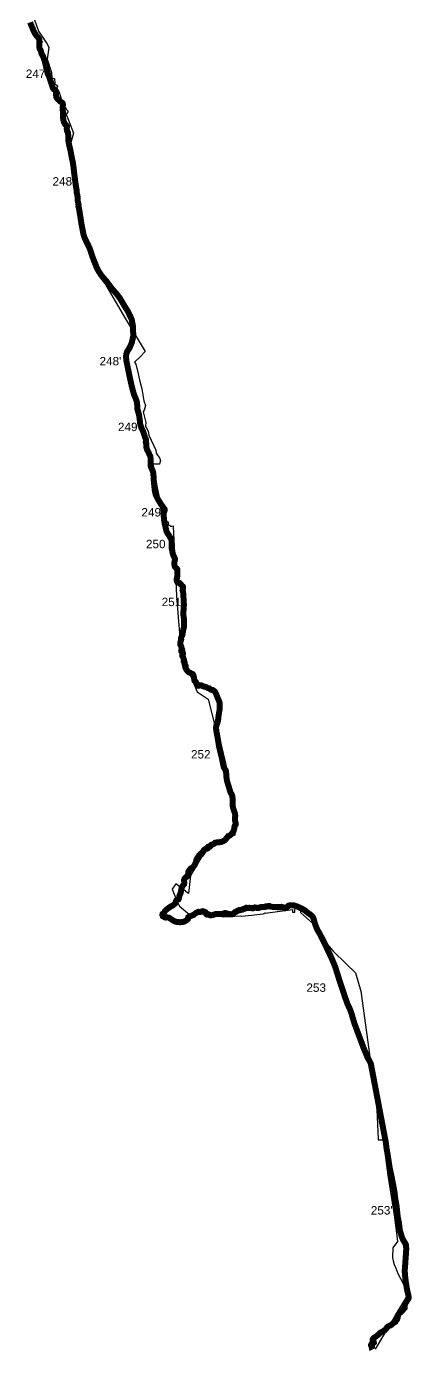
# Model space of a CAD drawing. Header units: metres. Extents: x 290946 to 378809, y 1824167 to 1998918.
# Drawn here: x 314477 to 317684, y 1889262 to 1900247 of the extents above; entities that cross this region are included whole.
import ezdxf

# ---------------------------------------------------------------- set-up
doc = ezdxf.new("R2010")
doc.units = ezdxf.units.M
for name, color, linetype in [('COASTLINE', 5, 'Continuous'), ('DISTRICT BOUNDRY', 86, 'Continuous'), ('NATURALLY PROTECTED', 3, 'Continuous')]:
    doc.layers.add(name, color=color, linetype=linetype)
doc.styles.get("Standard").update_dxf_attribs({"font": 'arial.ttf'})

msp = doc.modelspace()

# ---------------------------------------------------------------- linework, layer by layer
at = {"layer": 'COASTLINE', "const_width": 50, "flags": 128}
msp.add_lwpolyline([(314508.2772590154, 1900280.184980785), (314517.5602239342, 1900256.243056425), (314529.7922896267, 1900228.440856095), (314533.5289343492, 1900217.650563426), (314548.559294519, 1900187.938758494), (314560.0708412723, 1900171.594185774), (314569.1527311401, 1900160.803893105), (314578.6535273687, 1900148.545463567), (314582.390172095, 1900143.196517344), (314585.2219790825, 1900134.418496191), (314586.3278918722, 1900123.730870436), (314585.2219790825, 1900110.712705733), (314584.5014601433, 1900094.224399333), (314585.0041477763, 1900083.639440491), (314586.4284293958, 1900065.231262799), (314588.3386423932, 1900058.876180818), (314593.0806623818, 1900053.024166716), (314597.8226823704, 1900043.845744598), (314600.0512642012, 1900033.804920403), (314603.3857588181, 1900019.688219718), (314608.630466436, 1900010.099129944), (314614.4783992143, 1900001.228708568), (314620.041475662, 1899988.148943716), (314629.843884469, 1899956.065533069), (314639.5289994971, 1899917.473040072), (314647.8065891535, 1899882.966690253), (314653.4702031323, 1899856.365692818), (314661.3121301764, 1899841.078589312), (314672.4717955896, 1899811.325717614), (314685.2903301799, 1899772.076156366), (314698.0312956846, 1899733.064106867), (314705.5821542227, 1899723.57630616), (314720.0595580013, 1899710.352807627), (314722.5394836449, 1899704.161992709), (314723.7794464686, 1899680.189268275), (314725.8404657589, 1899662.838559796), (314727.7841912629, 1899655.56974228), (314733.3975364798, 1899647.520656218), (314754.4266357133, 1899625.85793735), (314763.8101381594, 1899618.722586821), (314769.0045770155, 1899615.560445869), (314772.674196721, 1899613.312040449), (314778.287541938, 1899608.527762254), (314780.5328800203, 1899603.630550453), (314781.2366427043, 1899593.743726629), (314780.5161237688, 1899584.719304881), (314779.9128986122, 1899558.210707669), (314780.6166612924, 1899544.853742148), (314781.8231116095, 1899511.579395299), (314782.8117306167, 1899484.013328872), (314784.6046498352, 1899468.028090351), (314789.1791072757, 1899451.960718299), (314798.4788284534, 1899433.696274285), (314809.4206625567, 1899422.936781693), (314814.6318576643, 1899415.431830273), (314814.3134888308, 1899406.623009046), (314814.3134888308, 1899406.623009046), (314813.6599949123, 1899396.51031801), (314813.8108012014, 1899388.512565405), (314814.966982753, 1899379.549743806), (314817.8993272678, 1899372.250126216), (314823.6132100084, 1899361.162099497), (314825.406129227, 1899344.365792354), (314825.5736917676, 1899318.586130233), (314826.2271856898, 1899301.461288966), (314829.1595302047, 1899281.030573066), (314832.4102435531, 1899262.60186199), (314843.6704464899, 1899216.494150882), (314851.4956172788, 1899175.263118192), (314858.2651440473, 1899140.510367778), (314863.9957830393, 1899116.178309146), (314868.9556343341, 1899081.723292784), (314874.9376171426, 1899026.529559779), (314878.5234555797, 1898999.45629454), (314880.6850123936, 1898982.002919148), (314883.9188282144, 1898955.891645502), (314887.0356328012, 1898936.562542982), (314888.9793583052, 1898919.591702086), (314891.3419901737, 1898906.347670171), (314892.7288157281, 1898898.573644032), (314894.5256785014, 1898890.516432022), (314895.346734968, 1898878.709736903), (314895.5478100189, 1898865.979039558), (314897.3909979993, 1898858.176354089), (314900.2730737524, 1898848.381930487), (314902.417874311, 1898835.137898573), (314903.9594497131, 1898822.509868142), (314903.7583746621, 1898804.296757586), (314904.6799686523, 1898794.440733836), (314906.9420629898, 1898786.432714538), (314908.0647320346, 1898782.387638123), (314909.706844964, 1898770.272942263), (314911.248420366, 1898763.39425902), (314911.3489578897, 1898759.492916287), (314910.9468077877, 1898753.127567615), (314910.6284389542, 1898747.070219684), (314911.5500329444, 1898742.22434134), (314914.733721272, 1898735.037657355), (314917.6493095355, 1898719.052418835), (314921.5870293127, 1898692.287154337), (314925.8598741749, 1898666.928426561), (314930.9537755036, 1898632.935411313), (314934.022044479, 1898612.460002125), (314935.544989203, 1898600.667200222), (314946.2187232347, 1898548.40974096), (314953.1502464424, 1898514.473745311), (314959.6907517509, 1898493.185207882), (314970.0293606938, 1898469.643684487), (314993.0356979453, 1898423.607840219), (315006.3401639172, 1898393.485367631), (315013.7296720938, 1898370.79597962), (315021.3034990699, 1898347.808857561), (315037.7246283525, 1898301.773013293), (315055.4862579824, 1898257.544106712), (315070.2820305945, 1898223.68455845), (315098.2314628818, 1898179.127117745), (315120.433499922, 1898151.940918899), (315144.9143875585, 1898124.518586152), (315191.647580997, 1898062.18950262), (315225.7130461307, 1898024.356744786), (315255.153785062, 1897985.250917218), (315293.9110014187, 1897920.375694216), (315321.2404522979, 1897876.660122206), (315353.6638045022, 1897809.669960776), (315365.0077887112, 1897748.778214042), (315366.7336829127, 1897669.560423146), (315354.6859360197, 1897614.459090366), (315338.817763132, 1897578.412736836), (315331.7968925507, 1897564.542436746), (315317.0849012145, 1897543.48545267), (315312.9796188929, 1897533.49596193), (315308.7905552992, 1897519.635928531), (315307.3327611694, 1897507.901100253), (315307.6511300029, 1897484.698377674), (315309.9467368507, 1897464.144461476), (315321.7934086928, 1897405.20338611), (315337.6280690701, 1897327.576932383), (315352.9432855667, 1897258.810633338), (315365.8288451777, 1897208.277978235), (315376.2847479032, 1897175.291098745), (315387.0255069555, 1897150.88717327), (315395.6214654454, 1897126.914448834), (315398.5705662155, 1897110.02574147), (315400.1791666345, 1897089.102224383), (315400.1791666345, 1897066.299902768), (315404.2006676839, 1897051.813601193), (315414.7235954301, 1897015.284713167), (315422.4482286916, 1896960.789115179), (315424.5930292541, 1896935.461187479), (315430.1728619569, 1896917.864078407), (315447.3815351957, 1896880.339321315), (315455.6423686006, 1896857.187932193), (315460.8703199634, 1896841.664694785), (315465.2772148633, 1896825.57678935), (315470.0024785967, 1896815.782365748), (315472.1975479172, 1896810.043285252), (315473.0353606389, 1896801.604064915), (315471.8624228322, 1896794.34551409), (315470.8402913147, 1896789.109501473), (315472.0634978832, 1896783.134287074), (315473.5380482682, 1896780.742147976), (315475.2639424698, 1896776.625204723), (315475.6660925717, 1896771.758792996), (315475.5320425378, 1896764.315441725), (315475.2639424698, 1896753.032347868), (315476.4536365279, 1896742.786189846), (315478.1125057125, 1896736.872575595), (315482.1004942515, 1896724.562812598), (315484.8150074602, 1896718.505464669), (315487.8143769921, 1896714.059987289), (315500.2475177356, 1896687.530856692), (315510.0499265426, 1896666.864006891), (315511.1725955838, 1896635.530064718), (315511.8428457574, 1896588.026083577), (315515.2611216502, 1896578.478060569), (315530.6266069086, 1896543.273575736), (315534.5475704306, 1896524.177529718), (315536.6588584827, 1896477.433283742), (315540.0771343717, 1896441.058396087), (315541.8030285732, 1896425.453025148), (315543.4283852474, 1896408.574584476), (315544.8191543603, 1896393.985615987), (315546.8634173916, 1896380.792917528), (315553.5826753945, 1896350.30084405), (315573.2545180255, 1896310.579014997), (315597.366768063, 1896271.627187799), (315610.7717715622, 1896253.906878432), (315617.5915670888, 1896242.603251192), (315621.1606492707, 1896237.952439985), (315627.1091195726, 1896230.714422544), (315628.7344762468, 1896226.176544941), (315628.1982761071, 1896218.825593894), (315624.7297314526, 1896210.39664025), (315620.4066178249, 1896201.536485565), (315618.9990924568, 1896195.479137634), (315618.446136062, 1896192.46073036), (315618.312086028, 1896189.021388741), (315618.8985549295, 1896184.021510025), (315619.9039301918, 1896175.376955861), (315621.1774055259, 1896163.980928398), (315622.367099584, 1896152.081833058), (315624.2773125814, 1896135.644860116), (315627.9134197803, 1896111.980136422), (315638.8384976321, 1896066.190692748), (315643.0945862429, 1896045.99611075), (315652.1597198555, 1896028.368201605), (315663.6377540985, 1896012.20842933), (315673.4569191606, 1895994.642120333), (315679.5729520069, 1895985.422631449), (315683.3933780016, 1895976.901277582), (315686.5603100778, 1895965.772184097), (315687.3310977788, 1895953.770421841), (315686.6608476051, 1895932.559437395), (315686.2084287339, 1895912.991123573), (315687.414879051, 1895900.763494107), (315690.0288547323, 1895886.349059372), (315695.3908561291, 1895860.538597175), (315699.864776046, 1895846.894164295), (315709.2482784958, 1895829.492122361), (315713.0854607457, 1895818.845563372), (315713.0854607457, 1895808.014203939), (315709.2482784958, 1895786.187218008), (315708.7288346076, 1895777.984131572), (315710.1196037204, 1895759.822354474), (315715.1799925425, 1895747.358591107), (315721.2960253888, 1895741.773510981), (315727.7639395752, 1895737.050832934), (315733.1762097375, 1895728.8477465), (315734.7512976461, 1895718.889055834), (315734.399416306, 1895702.308349212), (315734.3826600508, 1895680.604563578), (315731.0649216854, 1895659.301178909), (315727.7471833201, 1895648.469819474), (315727.6466457927, 1895641.94020374), (315728.5179710211, 1895634.49685247), (315730.8303341241, 1895628.039103574), (315735.10317899, 1895621.571087989), (315740.0295177744, 1895618.72721447), (315746.4974319608, 1895616.868943324), (315752.5296835349, 1895614.538404375), (315757.4560223193, 1895610.370127664), (315765.0130930403, 1895602.054107624), (315771.581544754, 1895593.922888031), (315778.0494589405, 1895588.337807904), (315781.2331472681, 1895583.296862425), (315781.8866411903, 1895574.980842385), (315779.5910343425, 1895566.213087923), (315777.3959650183, 1895560.925741849), (315776.9603024059, 1895556.654798222), (315778.2672902466, 1895551.398252222), (315780.7974846558, 1895545.484637971), (315782.221766279, 1895535.84421474), (315783.193629031, 1895519.263508118), (315784.5006168717, 1895500.762930204), (315785.2986725363, 1895489.466351504), (315786.8297362299, 1895461.420968733), (315788.7567054824, 1895434.265569962), (315786.6454174304, 1895412.530984252), (315785.2378920623, 1895402.192426007), (315785.2378920623, 1895387.079856255), (315784.3665668377, 1895365.355537239), (315784.4838606165, 1895353.066307624), (315784.6849356712, 1895345.766690034), (315785.2378920623, 1895340.592277565), (315785.6402815852, 1895335.139218685), (315788.9954678825, 1895317.32410315), (315789.2054570664, 1895289.448704767), (315788.3805824268, 1895250.829908628), (315787.3120739278, 1895239.657496669), (315783.9418055345, 1895230.785523024), (315782.2978570617, 1895223.228157156), (315779.8205416249, 1895207.522731236), (315778.376443156, 1895196.364021759), (315775.0681448439, 1895183.311957245), (315770.7043658208, 1895172.518778472), (315767.3340974275, 1895163.975080882), (315764.1274117685, 1895155.267495857), (315764.1274117685, 1895150.174455738), (315765.6901489547, 1895145.081415619), (315764.8675946376, 1895141.138093473), (315761.9033826773, 1895131.070292852), (315759.4368798877, 1895121.870043151), (315758.4507428363, 1895112.422709335), (315759.2732971531, 1895102.483212027), (315763.7979259772, 1895092.405888895), (315767.4141485528, 1895085.012911647), (315768.2889101256, 1895079.881781482), (315768.7320917181, 1895075.245821917), (315768.6323178517, 1895071.677887199), (315768.491938342, 1895069.471170446), (315768.6323178517, 1895068.261811481), (315769.5604468411, 1895066.850976218), (315772.2230168799, 1895065.137425326), (315773.4539479524, 1895063.544659975), (315773.6558160076, 1895062.274657647), (315773.1708686104, 1895061.293838958), (315771.8390035105, 1895059.822360333), (315768.2483044823, 1895056.415807126), (315765.8456105606, 1895051.818438792), (315765.9999120051, 1895048.05454081), (315767.4965200007, 1895046.19865343), (315773.2230758662, 1895043.827046872), (315776.4726874909, 1895041.71304931), (315777.814994042, 1895040.166392962), (315778.6920759372, 1895037.743164368), (315777.9692954865, 1895034.083011643), (315778.485567237, 1895029.494163451), (315780.6515882664, 1895026.400850756), (315780.9613513166, 1895023.823257237), (315780.243211511, 1895021.10733671), (315778.7466035154, 1895018.735730152), (315776.1675650856, 1895017.601548909), (315774.2579396895, 1895015.848905601), (315773.9493368004, 1895012.807214941), (315774.2579396895, 1895009.816645134), (315778.1282375759, 1895006.671710402), (315780.0877499051, 1895000.69107197), (315782.2038840013, 1894996.411955995), (315784.4789601871, 1894990.040894591), (315786.2331239774, 1894984.781962298), (315788.3492580735, 1894978.131239765), (315788.9676240128, 1894973.336404613), (315788.7611153125, 1894968.387204536), (315787.5765906898, 1894964.907979531), (315787.524383434, 1894962.278763977), (315788.7622754739, 1894959.54630435), (315791.548982765, 1894957.329062716), (315792.3738574045, 1894956.349747582), (315793.1998922051, 1894955.215566339), (315795.4181204903, 1894952.019009571), (315796.0376465907, 1894948.874074839), (315795.4714879072, 1894943.841176898), (315795.2649792069, 1894939.459318036), (315795.1106777624, 1894936.468748228), (315795.4714879072, 1894933.839532674), (315798.0505263369, 1894931.003828974), (315800.8882807225, 1894928.426235456), (315802.2294271124, 1894926.415481967), (315803.5195264078, 1894924.868825619), (315803.8292894582, 1894922.651583985), (315803.6749880136, 1894919.455027217), (315801.8709372901, 1894916.896478722), (315800.9938553951, 1894914.318384019), (315800.7873466948, 1894911.225071323), (315802.3361619461, 1894908.544233732), (315804.5543902311, 1894904.78033575), (315805.5857735709, 1894902.151120196), (315806.4628554659, 1894899.521904642), (315808.8875924511, 1894894.984678486), (315811.9318555369, 1894891.68537883), (315816.3346674311, 1894884.25581509), (315820.4602007898, 1894879.143729948), (315826.2354834272, 1894874.938789327), (315831.5165373778, 1894871.393407925), (315837.1270771196, 1894869.908898495), (315840.75722163, 1894866.858186509), (315846.5325042677, 1894863.807474523), (315852.7208043055, 1894862.076382162), (315859.5692360871, 1894858.942974681), (315864.8491298765, 1894854.490448759), (315867.6543997474, 1894847.317491646), (315870.3192901087, 1894839.513041663), (315872.0514108354, 1894827.475083523), (315873.7023202758, 1894816.674049514), (315874.4448234673, 1894808.098777281), (315876.0122012984, 1894802.492022724), (315879.9729917615, 1894798.616861712), (315882.6958901844, 1894796.390598751), (315886.3608395319, 1894793.781931774), (315889.6614982511, 1894788.340067022), (315893.1268998659, 1894781.991558935), (315897.5819190158, 1894772.097168261), (315900.1400745431, 1894766.985083119), (315905.7506142849, 1894760.883659147), (315909.133644452, 1894760.141905617), (315916.6404388369, 1894761.899949723), (315921.6738272621, 1894763.027727798), (315927.0372526605, 1894764.017066628), (315935.0412050343, 1894763.027727798), (315942.8639769265, 1894758.501674867), (315951.1415665829, 1894754.846732726), (315963.0385071867, 1894752.054192663), (315975.7397479982, 1894747.629248667), (315986.5810445779, 1894741.920968245), (315990.1836392665, 1894740.309097694), (315994.2721653329, 1894739.857363272), (315996.8861410142, 1894739.713629593), (315999.6676792399, 1894738.799894057), (316002.8346113162, 1894736.736289085), (316006.9566498929, 1894731.602943381), (316010.4084382923, 1894728.933603616), (316016.4239336112, 1894727.280666298), (316025.9079735847, 1894725.309461548), (316028.5722180278, 1894724.395726013), (316034.6212258571, 1894721.325985282), (316040.9550900095, 1894717.29117556), (316046.451141444, 1894712.065429635), (316049.9867111155, 1894705.700080962), (316055.4660062948, 1894694.940588367), (316061.0290827462, 1894681.809490058), (316064.6987024517, 1894671.840532701), (316071.3006666721, 1894655.105825708), (316080.1982377441, 1894635.075510773), (316085.2586265625, 1894620.81507641), (316087.3196458527, 1894605.435572681), (316085.8283392125, 1894563.362671296), (316076.9977931613, 1894510.786944601), (316072.8589983293, 1894473.785788772), (316065.7375902244, 1894446.969190817), (316059.3534573065, 1894432.523956008), (316056.8567754076, 1894418.807656287), (316056.8567754076, 1894400.204411458), (316059.8561449395, 1894376.498620999), (316067.3629468949, 1894336.889725552), (316074.2497674422, 1894296.89069583), (316080.5501190842, 1894257.579534433), (316085.0743077667, 1894240.208292573), (316089.9671340407, 1894216.502502115), (316096.3680232101, 1894189.552437171), (316104.2602190198, 1894160.71330101), (316108.2314513074, 1894140.169651504), (316115.7550095179, 1894101.187024231), (316121.5861860373, 1894080.807641789), (316127.802756411, 1894069.894148824), (316133.8350079851, 1894059.914924775), (316138.3424404086, 1894050.510635448), (316139.850503304, 1894040.305544189), (316140.7888535456, 1894022.800835341), (316143.6039042817, 1893989.639422096), (316147.1729864636, 1893970.225108645), (316150.557749846, 1893956.857876434), (316158.6510207066, 1893931.037147545), (316164.2978784302, 1893912.598169779), (316169.1907047042, 1893896.376797355), (316171.0674051949, 1893890.17003), (316173.5138183319, 1893879.62155698), (316179.546069906, 1893867.578727958), (316184.8242900306, 1893858.923907102), (316190.6051977882, 1893845.094673778), (316193.3197109969, 1893826.727562852), (316193.3197109969, 1893794.808419266), (316194.8277738923, 1893759.285667), (316199.0503499926, 1893740.230687748), (316209.0035650888, 1893709.820747801), (316214.1142226727, 1893695.365246299), (316215.6222855644, 1893679.410807853), (316214.1309789242, 1893654.596214722), (316213.5277537675, 1893642.553385702), (316215.9406543979, 1893631.116291476), (316218.6384113514, 1893620.880400143), (316220.1464742431, 1893607.626101536), (316217.7335736164, 1893603.108757316), (316213.2261411892, 1893597.390210203), (316209.6067902455, 1893588.663522507), (316209.0035650888, 1893579.62883407), (316205.6858267234, 1893562.770926778), (316200.2735565612, 1893547.411956434), (316193.2191734732, 1893537.833133352), (316186.2150591434, 1893528.007909675), (316177.3510005818, 1893519.6431), (316163.5438469806, 1893510.256800234), (316160.3098898874, 1893509.989866256), (316156.4391951272, 1893509.024797264), (316153.5906318845, 1893505.421188581), (316141.2652603657, 1893489.739446216), (316132.4956442052, 1893478.137611092), (316120.1289100395, 1893468.912540802), (316108.9699673214, 1893463.997874535), (316094.5289826253, 1893459.835179062), (316077.856209387, 1893458.049248423), (316065.3581935437, 1893456.867580031), (316053.0887710547, 1893455.772833075), (316049.187148815, 1893454.694283347), (316047.0280887531, 1893452.537183891), (316043.1264665131, 1893448.472073833), (316036.7339780975, 1893444.821944805), (316031.2545365753, 1893441.420403446), (316023.2018574299, 1893439.014716321), (316014.7350007225, 1893436.359940341), (316010.3217473772, 1893431.171675106), (316008.4121219811, 1893425.613034292), (316006.0047874145, 1893422.792867322), (315996.9566899277, 1893423.124651671), (315991.2278137395, 1893421.548425419), (315987.4097231088, 1893417.234226507), (315985.9154354357, 1893412.422852256), (315985.168291599, 1893408.772222043), (315984.1717130965, 1893406.366534917), (315981.5984754729, 1893404.707111985), (315977.1979839012, 1893404.126739966), (315973.1304586045, 1893403.130885733), (315968.7299670327, 1893402.882298063), (315964.7459733451, 1893400.144325404), (315960.5113848301, 1893397.157765074), (315956.5273911424, 1893394.835274628), (315951.7788511996, 1893388.331399247), (315947.7936973508, 1893380.533464667), (315945.1369281182, 1893374.892128357), (315941.0694028213, 1893369.831665251), (315933.2742794703, 1893366.739354925), (315924.7807390547, 1893360.161805376), (315913.9529542303, 1893347.855212174), (315904.1855567765, 1893333.002600097), (315894.4181593225, 1893314.966963243), (315886.3503980808, 1893289.71727212), (315880.8048273683, 1893274.699770238), (315871.8866679398, 1893259.635156984), (315860.2084849288, 1893248.601573219), (315843.2225642586, 1893237.779990633), (315833.8797858175, 1893228.01991749), (315830.2705242093, 1893220.169358503), (315824.5381675376, 1893210.196782998), (315823.9012390186, 1893199.587702774), (315824.2574085183, 1893188.88189388), (315821.7096944418, 1893178.484814834), (315813.2161540263, 1893170.634255848), (315803.4499167336, 1893167.027228714), (315795.1686858243, 1893158.964167364), (315790.4978766844, 1893146.657574162), (315790.4978766844, 1893133.289972701), (315791.9840432288, 1893120.34687478), (315789.6486386589, 1893108.88928866), (315780.9427887368, 1893100.189722592), (315773.9365750269, 1893088.519634109), (315769.4769152321, 1893078.547058603), (315766.7168916494, 1893063.156174032), (315763.7445585604, 1893047.030051334), (315760.1352969522, 1893031.752935716), (315752.0663755494, 1893017.961331899), (315749.9432804856, 1893004.805731616), (315746.9709473967, 1892992.499639598), (315742.7235971081, 1892982.527064093), (315733.8796879989, 1892979.543009688), (315727.4280313602, 1892976.149487286), (315721.3163019639, 1892966.308723388), (315719.9577531556, 1892953.414240395), (315711.4688533849, 1892944.25208074), (315696.188369733, 1892933.054108355), (315679.2094100303, 1892923.8919487), (315656.4586481738, 1892907.943245427), (315640.8382372795, 1892896.40597092), (315633.3679590749, 1892888.940321874), (315626.5763751938, 1892878.081651611), (315623.5205104956, 1892871.295107992), (315616.7289266146, 1892866.883679226), (315610.2772699759, 1892860.77573985), (315609.2586484099, 1892851.613580196), (315614.0129891589, 1892841.433514176), (315620.124718555, 1892839.057898139), (315627.9349240022, 1892833.967865129), (315634.3865806409, 1892831.932052399), (315647.9697484031, 1892832.271354521), (315659.5145128718, 1892831.932052399), (315667.6646455614, 1892828.538529998), (315684.9823723453, 1892815.983349126), (315710.1103045763, 1892800.713250096), (315729.8052017348, 1892794.605310721), (315757.6502315828, 1892792.908298928), (315775.9865799327, 1892793.926205293), (315788.2111988863, 1892797.319727695), (315803.8316097806, 1892805.124678863), (315817.4136173815, 1892814.286337333), (315821.4881036456, 1892819.037068221), (315822.1679581305, 1892826.842019389), (315823.8652740202, 1892833.628563008), (315833.3739555182, 1892841.433514176), (315851.3703766257, 1892846.862849307), (315868.009409086, 1892853.310090804), (315879.2154064737, 1892862.132948337), (315893.4772685593, 1892872.652316479), (315908.4178249689, 1892879.438860097), (315922.3397598122, 1892878.760255854), (315928.1544879318, 1892878.814884999), (315933.3148851136, 1892880.805591095), (315937.624884109, 1892882.763720179), (315942.0404577767, 1892884.561971305), (315944.9791461899, 1892884.790511582), (315947.1672102827, 1892883.876851659), (315949.6174708153, 1892881.755336325), (315951.217333161, 1892880.874253416), (315952.915809212, 1892880.645713139), (315955.731520534, 1892880.839671663), (315958.7363381376, 1892880.317437083), (315963.3735026018, 1892878.946696606), (315965.8550874874, 1892877.47822509), (315968.30534802, 1892874.41047282), (315969.7091431168, 1892873.202617409), (315971.9958209148, 1892872.092994222), (315972.6489916911, 1892870.983371035), (315972.5828625005, 1892869.318936256), (315972.6153470151, 1892866.544878289), (315972.4564049257, 1892865.384635435), (315975.0215214206, 1892859.994893904), (315979.6180802415, 1892856.485096625), (315983.6171560252, 1892855.502273197), (315986.3702186404, 1892855.666160633), (315991.4842093728, 1892857.205800393), (315995.3510267757, 1892857.434841855), (316000.2527080017, 1892855.593990019), (316003.4976789816, 1892852.809908356), (316005.3655385731, 1892851.008148936), (316008.479411333, 1892850.124058917), (316017.6400444598, 1892850.00678167), (316029.2927039237, 1892853.692996005), (316039.7724403771, 1892856.290135731), (316049.7486668536, 1892859.976350066), (316060.8142847316, 1892861.483913998), (316069.7846514156, 1892861.735508777), (316082.7784572695, 1892861.065424675), (316099.3293174758, 1892861.827726783), (316110.3114037446, 1892863.084197121), (316120.4558536005, 1892865.597638983), (316128.6709553194, 1892869.03225854), (316134.7072742353, 1892869.451249047), (316145.1023189183, 1892865.681336848), (316152.8986024304, 1892860.57075526), (316157.2584883589, 1892859.649577565), (316160.4442911157, 1892861.157141497), (316165.9167716703, 1892860.821347669), (316171.7848672068, 1892858.056812214), (316178.5752909267, 1892857.302529063), (316185.9527562323, 1892857.721519571), (316191.7373201597, 1892860.318659297), (316200.4559318553, 1892865.428739699), (316205.3181675993, 1892869.617642407), (316210.3973534947, 1892874.777841291), (316213.2838346522, 1892876.823677718), (316217.9024365367, 1892878.186900422), (316221.6288744297, 1892878.816388553), (316225.0931158831, 1892880.232736849), (316228.5051500811, 1892883.693919201), (316232.5981989251, 1892886.840858672), (316237.5323646657, 1892889.044067131), (316241.7309881823, 1892889.253562385), (316245.8240370261, 1892889.987798143), (316249.7604641031, 1892893.18736202), (316252.7003126775, 1892895.180072856), (316255.4290119069, 1892895.70481336), (316261.5314600132, 1892895.403601285), (316265.4156798345, 1892895.71834535), (316273.7085123562, 1892897.344188899), (316281.1602279811, 1892901.645357006), (316287.1118551266, 1892903.869114042), (316291.2582713875, 1892904.078609296), (316293.9347633612, 1892904.498602174), (316296.1924371281, 1892906.648685042), (316300.1810714609, 1892909.90037214), (316304.3274877217, 1892911.369344841), (316307.4761653188, 1892912.995188391), (316312.5147455709, 1892912.889939579), (316319.0220899488, 1892911.316720436), (316322.5919060748, 1892910.267740612), (316325.006201609, 1892910.215116206), (316329.0598049708, 1892911.848978712), (316332.786242864, 1892913.212702601), (316337.5104194208, 1892912.688463282), (316344.4899494224, 1892911.691606679), (316350.4206936655, 1892911.639483458), (316354.7770991104, 1892910.275759569), (316359.0430119784, 1892908.545669578), (316362.8216571272, 1892908.545669578), (316367.0202806438, 1892909.542024996), (316371.2189041604, 1892911.902605488), (316375.3653204212, 1892914.996920553), (316377.8851906277, 1892915.783780717), (316380.9816609693, 1892914.786924114), (316385.2846989971, 1892912.741588873), (316387.7129164659, 1892912.640850724), (316389.6550263767, 1892913.637206142), (316391.8593327267, 1892913.742454954), (316394.641399373, 1892912.95559479), (316397.1601094184, 1892911.329751241), (316399.8888086478, 1892910.17602379), (316402.8808644779, 1892909.913402946), (316406.6073023709, 1892910.070774978), (316410.9115005598, 1892911.434498868), (316414.427949269, 1892914.528813933), (316416.8642878667, 1892915.688555602), (316419.960758208, 1892916.265419327), (316423.6871961012, 1892915.950675261), (316425.8915024513, 1892916.318043733), (316428.8823981203, 1892918.206006942), (316431.7688792778, 1892919.359734392), (316435.285327987, 1892919.937099302), (316443.1059748851, 1892919.517106425), (316452.0809822142, 1892919.517106425), (316459.1394031797, 1892918.988857627), (316463.4436013689, 1892918.988857627), (316464.7023763109, 1892919.460973725), (316465.7001149747, 1892921.40156134), (316467.0644645893, 1892923.184776922), (316469.3209781951, 1892924.18113234), (316472.575230465, 1892923.709016241), (316476.3538756137, 1892923.132152516), (316478.5059747081, 1892923.499520988), (316481.1824666818, 1892925.072740131), (316485.0144792473, 1892925.649603856), (316486.7454398129, 1892925.859600295), (316489.8952775713, 1892927.27594859), (316491.9418019931, 1892928.429676041), (316493.3061516079, 1892928.849167733), (316494.5660867111, 1892928.95391536), (316496.088218254, 1892928.6917957), (316498.2925246043, 1892927.328071811), (316500.3912562818, 1892925.859600295), (316502.5433553764, 1892925.02061691), (316506.4728214859, 1892924.678307679), (316509.5611706988, 1892923.463435681), (316513.7667551827, 1892921.887209429), (316518.2356962673, 1892921.000613486), (316521.4887883758, 1892920.901880077), (316524.6107822644, 1892920.770569654), (316527.4694195522, 1892920.475371797), (316532.4639136772, 1892919.326155009), (316535.7494903004, 1892918.570869489), (316539.1487627245, 1892918.398461912), (316540.7590665214, 1892918.792393178), (316543.3218626938, 1892919.285057854), (316545.819689837, 1892919.02243701), (316548.1527740845, 1892918.628505743), (316550.1238880262, 1892918.497195321), (316553.5417230301, 1892919.153747432), (316557.5825646184, 1892919.678989121), (316562.2487331135, 1892919.088092221), (316566.7826432273, 1892917.117934702), (316570.1784351679, 1892917.110918115), (316572.3142920052, 1892917.701815015), (316574.7784744724, 1892918.457100536), (316577.8343391704, 1892918.489677549), (316582.3032802552, 1892917.406115972), (316585.753599774, 1892917.176573326), (316589.44523283, 1892918.331303146), (316592.501097528, 1892920.071416834), (316596.9700386128, 1892920.597159707), (316599.0734109354, 1892919.513598131), (316602.2928583677, 1892918.00302709), (316605.579595152, 1892917.641672837), (316609.2921111103, 1892918.396958357), (316613.300468184, 1892917.182086359), (316615.5349387263, 1892914.62103194), (316619.5595380572, 1892913.432221552), (316623.7326380265, 1892913.432221552), (316626.9857301351, 1892911.823418286), (316630.9616026941, 1892909.459329501), (316633.5905280569, 1892909.229285669), (316636.3505516396, 1892910.050226401), (316640.3739908093, 1892912.454409972), (316643.035400687, 1892914.884153969), (316646.0239760333, 1892917.39960057), (316650.4470864729, 1892923.01231845), (316655.641525329, 1892927.950597015), (316661.4391893418, 1892931.605539157), (316669.0967975864, 1892933.648610748), (316676.0003743888, 1892934.593146357), (316684.5125516066, 1892934.675279889), (316696.4430047208, 1892933.905278032), (316705.4746258268, 1892931.780072912), (316726.3026500092, 1892925.732991672), (316751.8559379214, 1892914.840032089), (316773.7563623832, 1892903.936805816), (316794.6514115827, 1892891.904243487), (316812.8822163389, 1892876.740340279), (316827.108276301, 1892866.268315044), (316844.7526121521, 1892853.886685207), (316855.4095899322, 1892843.32225975), (316865.3795612798, 1892830.04742776), (316871.3112753266, 1892809.709112083), (316880.2591151604, 1892778.539436971), (316887.6653795922, 1892758.488588655), (316898.5737011888, 1892731.035455832), (316916.0337182441, 1892701.919119002), (316938.0681927399, 1892660.082351518), (316964.0236307578, 1892608.122626308), (316984.0808672392, 1892564.530254594), (317019.000901346, 1892491.195277875), (317046.7157460758, 1892423.999782617), (317069.6215457999, 1892353.077478378), (317086.6291439877, 1892297.863211992), (317120.0411151992, 1892198.964173668), (317148.3089163238, 1892116.183840855), (317166.4559398079, 1892078.176549266), (317180.4138996982, 1892043.659932756), (317206.9390503661, 1891953.18984808), (317248.1259236084, 1891843.551850545), (317284.0513329775, 1891747.311885297), (317313.0396530376, 1891677.026115925), (317344.4408737281, 1891615.662101385), (317469.59703201, 1890958.787396505), (317475.0902780513, 1890911.643425228), (317485.5050454754, 1890854.055786104), (317501.3029610388, 1890748.603493322), (317514.1517467379, 1890690.169854226), (317523.944667739, 1890641.894730202), (317531.5611262596, 1890602.100154481), (317542.6696701033, 1890540.613798659), (317546.3694242879, 1890502.993863863), (317558.3480890595, 1890434.352092397), (317563.7880850995, 1890383.684813238), (317567.7047894354, 1890345.84736423), (317571.6272945776, 1890326.372324579), (317577.9385717066, 1890293.318684658), (317581.6371657298, 1890265.70189764), (317585.1858669145, 1890234.143921598), (317589.7691939631, 1890215.644727684), (317597.2257271567, 1890192.041604138), (317604.0551268827, 1890170.423626817), (317610.0107492403, 1890155.861783621), (317620.5504332417, 1890137.453605929), (317628.5599228301, 1890125.513443821), (317634.0559742646, 1890115.257019107), (317636.3013123506, 1890107.392733489), (317638.5466504329, 1890089.497890367), (317638.8147505046, 1890068.564106588), (317637.9769377866, 1890039.160302398), (317635.5807934114, 1890017.949317952), (317632.464130097, 1889974.59308014), (317629.0961229698, 1889924.471092693), (317626.1863917398, 1889889.792108981), (317628.1677524601, 1889870.614397446), (317631.0031865232, 1889837.479565584), (317633.0891564271, 1889817.907296078), (317635.6844371142, 1889798.527481542), (317639.5083285511, 1889778.329232198), (317641.6929121604, 1889758.267305125), (317649.2061163308, 1889720.236899963), (317654.3955175438, 1889699.629182623), (317658.2194089807, 1889681.477772075), (317658.7670050845, 1889666.520412372), (317656.71816034, 1889659.014167355), (317649.0703774662, 1889648.778971005), (317634.5938855516, 1889624.622865155), (317630.2096362372, 1889617.582220834), (317626.1131069094, 1889607.755991296), (317624.8833359982, 1889599.294488016), (317626.6583826909, 1889588.786145941), (317626.1131069094, 1889583.327240905), (317614.5045335725, 1889570.362090852), (317611.0901790521, 1889565.175830357), (317601.3935514339, 1889556.168536811), (317592.1064607321, 1889547.024920995), (317579.8006304919, 1889537.926411811), (317572.8350224252, 1889526.871778284), (317569.6944659568, 1889514.179773958), (317566.8265473791, 1889499.57675192), (317563.4121928587, 1889489.204732115), (317554.9453361513, 1889479.242180306), (317549.875431546, 1889468.932808603), (317540.4526019794, 1889462.382323034), (317532.5310210536, 1889458.697612253), (317526.5225460075, 1889453.647674029), (317520.2402729093, 1889446.550897009), (317511.0900812337, 1889439.727265714), (317496.2040524023, 1889433.722570411), (317484.185942149, 1889426.762115661), (317478.7239030452, 1889421.166888355), (317468.9959510734, 1889405.933375817), (317456.8409417939, 1889395.697678282), (317439.0869943851, 1889385.325658477), (317419.9675372003, 1889374.953638671), (317410.6816066596, 1889364.717941137), (317392.4775166907, 1889349.497459404), (317384.5570959262, 1889343.765408642), (317371.1723157355, 1889334.758115096), (317364.8912027985, 1889328.207128342), (317361.4768482784, 1889324.112949565), (317359.5649025598, 1889320.700883325), (317359.0184666172, 1889315.105656019), (317360.1113385024, 1889308.964137262), (317363.2518949708, 1889306.098362473), (317367.7591213763, 1889302.686296233), (317369.260370017, 1889299.137907723), (317369.534168069, 1889294.088470683), (317364.6174047468, 1889288.492742192), (317356.6969839821, 1889283.716450878), (317347.2451503847, 1889277.922253199), (317345.8796406087, 1889274.373864689), (317346.5618154161, 1889270.006540186), (317353.5274234828, 1889262.227149444), (317355.3024701753, 1889259.08822893), (317355.0298322846, 1889254.03879189), (317353.3905244567, 1889249.808290842), (317353.2536254308, 1889244.076240081), (317357.3513149197, 1889236.024204798)], dxfattribs=at)
at = {"layer": 'DISTRICT BOUNDRY'}
msp.add_polyline3d([(314543.9714785048, 1900302.079039577, 0), (314579.107567397, 1900205.723667715, 0), (314642.5051955527, 1900113.935501362, 0), (314643.4731550744, 1900112.036360025, 0), (314664.8138628039, 1900070.046029887, 0), (314649.3635024614, 1899973.336896815, 0), (314687.3423795354, 1899864.437375348, 0), (314689.5552767047, 1899817.844816021, 0), (314712.4726789134, 1899813.668014858, 0), (314714.9697197275, 1899770.045126413, 0), (314739.2422363408, 1899750.966502268, 0), (314729.03010816, 1899737.931992799, 0), (314748.9455771421, 1899699.965736401, 0), (314774.1410605782, 1899617.221957561, 0), (314765.7670488531, 1899607.767394243, 0), (314771.2918575101, 1899585.665264735, 0), (314801.9674178494, 1899571.749591304, 0), (314807.9213031785, 1899557.079667124, 0), (314825.6685078426, 1899541.871733765, 0), (314809.3301593071, 1899512.838359787, 0), (314810.3004288811, 1899508.335527123, 0), (314833.199265875, 1899451.549456364, 0), (314868.0313320019, 1899359.397620745, 0), (314840.8848109228, 1899260.362383727, 0), (314891.4717000928, 1899033.848031334, 0), (314892.2534102745, 1899029.059180962, 0), (314897.4478986665, 1898997.237013345, 0), (314917.9655264738, 1898812.166847271, 0), (314919.9668944589, 1898794.114797197, 0), (314920.1709706354, 1898792.273662892, 0), (314922.7673525957, 1898772.810356623, 0), (314937.441338858, 1898662.808885935, 0), (314941.0786864531, 1898654.501727931, 0), (314932.245539817, 1898653.354637052, 0), (314941.5572851552, 1898603.038386198, 0), (314945.7420394942, 1898583.259564124, 0), (314955.2970308822, 1898538.098315898, 0), (314959.2982849414, 1898513.290561082, 0), (314962.8821320542, 1898491.071557904, 0), (314969.8945118289, 1898435.372891822, 0), (314984.0626748319, 1898400.478498783, 0), (314997.6814788803, 1898375.654215775, 0), (315005.7919908121, 1898354.026784152, 0), (315019.7218138095, 1898330.871294988, 0), (315026.2171796922, 1898317.649080074, 0), (315033.1161898428, 1898301.183762017, 0), (315046.0487834034, 1898270.109765309, 0), (315050.6721863028, 1898255.344999911, 0), (315073.6059206488, 1898197.736447758, 0), (315079.058842366, 1898182.595695513, 0), (315084.4428346406, 1898164.786298142, 0), (315095.3864839781, 1898150.532208259, 0), (315137.2518394492, 1898095.988174084, 0), (315139.2921536677, 1898093.329287712, 0), (315301.8820631792, 1897812.593323651, 0), (315466.4245938351, 1897540.531615405, 0), (315423.3087774612, 1897498.254296645, 0), (315377.5909990483, 1897453.405865515, 0), (315389.342710103, 1897436.51846226, 0), (315388.2741361002, 1897435.619248397, 0), (315406.4198496648, 1897357.09133385, 0), (315419.8697064317, 1897307.060436051, 0), (315438.9280747795, 1897230.669683767, 0), (315455.4860332825, 1897130.736303239, 0), (315468.8402866132, 1897092.128140624, 0), (315457.7406683674, 1897053.791465511, 0), (315450.1579798521, 1897040.327677674, 0), (315472.4585235432, 1896951.213186188, 0), (315468.928178408, 1896921.843788426, 0), (315490.4852849804, 1896875.121671069, 0), (315495.2853535066, 1896845.818129809, 0), (315556.0508541963, 1896720.329706187, 0), (315557.3771969765, 1896696.377216539, 0), (315588.5180352696, 1896650.647977625, 0), (315593.7570384933, 1896633.231087, 0), (315587.2524199295, 1896614.583065811, 0), (315586.0687362474, 1896603.84237956, 0), (315564.8086841304, 1896604.057302403, 0), (315543.3876935627, 1896605.473594287, 0), (315530.6844549733, 1896606.989496946, 0), (315548.0239766016, 1896513.264456593, 0), (315562.1254715841, 1896420.013771422, 0), (315579.4593040739, 1896344.664343185, 0), (315591.1081987134, 1896245.845955947, 0), (315603.8393410604, 1896193.695083275, 0), (315615.4575102234, 1896110.391154533, 0), (315642.5372555538, 1896123.4528771, 0), (315657.0361141406, 1896123.342338159, 0), (315660.2426715416, 1896097.137810026, 0), (315667.2229565309, 1896099.911343684, 0), (315674.3642938399, 1896089.226739169, 0), (315688.1292902606, 1896088.625084826, 0), (315697.9600050516, 1896092.383821504, 0), (315702.1519240005, 1896028.028662423, 0), (315712.1386271158, 1895812.264539228, 0), (315717.5869641126, 1895687.89063694, 0), (315726.3094203555, 1895509.542435667, 0), (315743.29746264, 1895295.686358429, 0), (315767.8575106296, 1895010.845981429, 0), (315783.9055158334, 1894979.419541493, 0), (315828.4461831572, 1894876.271451585, 0), (315899.752836168, 1894708.833008388, 0), (315991.7623005996, 1894648.443632523, 0), (316015.1393400052, 1894553.018162607, 0), (316046.4109315202, 1894428.03354696, 0), (316062.1215293986, 1894416.428050133, 0), (316134.0878720896, 1894116.62882603, 0), (316194.878343235, 1893780.760342494, 0), (316221.7539783904, 1893602.372262219, 0), (316211.6677781686, 1893518.544565768, 0), (316171.6019450891, 1893503.405478563, 0), (316003.4619428357, 1893427.627621202, 0), (315939.5208005767, 1893337.804992936, 0), (315937.0506871124, 1893339.717304416, 0), (315843.2640633353, 1893181.20967141, 0), (315825.5118479332, 1893031.930565057, 0), (315721.5002064753, 1893111.495471489, 0), (315691.9788174133, 1893068.764916363, 0), (315702.0498317928, 1893039.758564336, 0), (315733.4371844312, 1892966.023817823, 0), (315751.2748293543, 1892926.143007894, 0), (315850.8787715962, 1892844.377406501, 0), (315952.6889921608, 1892884.039354627, 0), (315956.7051641446, 1892880.513177863, 0), (316114.2354844589, 1892837.125363895, 0), (316259.1986650171, 1892844.743446572, 0), (316270.5604011961, 1892843.050185791, 0), (316351.7669634628, 1892852.373200074, 0), (316447.5971159974, 1892862.836669903, 0), (316456.8446885864, 1892864.19465762, 0), (316461.5769616882, 1892870.385750665, 0), (316464.7663498085, 1892869.011181008, 0), (316691.8213556466, 1892899.344377205, 0), (316693.1759268387, 1892875.556930856, 0), (316713.1650240754, 1892875.947460672, 0), (316712.0300354377, 1892897.127003609, 0), (316715.2198599373, 1892906.77143599, 0), (316768.6012643705, 1892912.247942594, 0), (316759.1215272574, 1892874.394482584, 0), (316860.7567447139, 1892783.423324309, 0), (316923.7836867378, 1892684.034114592, 0), (316982.1495185609, 1892609.570712025, 0), (317030.2990004313, 1892552.158500063, 0), (317139.9832298734, 1892445.376299517, 0), (317217.4587056056, 1892370.313864159, 0), (317217.8482987727, 1892371.853739757, 0), (317262.4519357305, 1892220.290697637, 0), (317261.1708903615, 1892220.266127102, 0), (317334.8447295486, 1891673.558687486, 0), (317342.213003764, 1891649.169480084, 0), (317394.3335300968, 1891230.847690864, 0), (317406.3276095163, 1890990.734831054, 0), (317406.1042731884, 1890986.204285852, 0), (317405.8645552374, 1890981.338879908, 0), (317448.5089065945, 1890983.408406557, 0), (317487.2464998098, 1890687.812481592, 0), (317542.3341134005, 1890339.436581101, 0), (317566.6626481685, 1890136.983364868, 0), (317527.1961721897, 1890083.229428131, 0), (317524.8565304971, 1890002.08810095, 0), (317529.0410099321, 1889975.527618256, 0), (317539.2091417908, 1889943.43753735, 0), (317551.6936353747, 1889913.825099803, 0), (317568.282372621, 1889870.922583474, 0), (317613.2004238452, 1889786.152981938, 0), (317648.509919345, 1889701.351454843, 0), (317646.4882052347, 1889687.357671818, 0), (317616.125963925, 1889637.913323318, 0), (317561.8294596067, 1889544.740802229, 0), (317524.1038591141, 1889481.959661952, 0), (317478.2549434692, 1889403.426966985, 0), (317434.2286862204, 1889329.675703589, 0), (317381.3709652198, 1889240.7229109, 0)], dxfattribs=at)
at = {"layer": 'NATURALLY PROTECTED', "const_width": 50, "flags": 128}
for points in [[(314597.9385022893, 1900134.519390616), (314587.1213432088, 1900121.510711631), (314585.2219790825, 1900110.712705733), (314584.5014601433, 1900094.224399333), (314585.0041477763, 1900083.639440491), (314586.4284293958, 1900065.231262799), (314588.3386423932, 1900058.876180818), (314593.0806623818, 1900053.024166716), (314597.8226823704, 1900043.845744598), (314600.0512642012, 1900033.804920403), (314603.3857588181, 1900019.688219718), (314608.630466436, 1900010.099129944), (314614.4783992143, 1900001.228708568), (314620.041475662, 1899988.148943716), (314629.843884469, 1899956.065533069), (314639.5289994971, 1899917.473040072), (314647.8065891535, 1899882.966690253), (314653.4702031323, 1899856.365692818), (314661.3121301764, 1899841.078589312), (314672.4717955896, 1899811.325717614), (314685.2903301799, 1899772.076156366), (314698.0312956846, 1899733.064106867), (314705.5821542227, 1899723.57630616), (314720.0595580013, 1899710.352807627), (314722.5394836449, 1899704.161992709), (314723.7794464686, 1899680.189268275), (314725.8404657589, 1899662.838559796), (314727.7841912629, 1899655.56974228), (314733.3975364798, 1899647.520656218), (314754.4266357133, 1899625.85793735), (314763.8101381594, 1899618.722586821), (314769.0045770155, 1899615.560445869), (314772.674196721, 1899613.312040449)], [(314781.2366427043, 1899593.743726629), (314780.5161237688, 1899584.719304881), (314779.9128986122, 1899558.210707669), (314780.6166612924, 1899544.853742148), (314781.8231116095, 1899511.579395299), (314782.8117306167, 1899484.013328872), (314784.6046498352, 1899468.028090351), (314789.1791072757, 1899451.960718299), (314798.4788284534, 1899433.696274285), (314809.4206625567, 1899422.936781693), (314814.6318576643, 1899415.431830273), (314814.3134888308, 1899406.623009046), (314814.3134888308, 1899406.623009046), (314813.6599949123, 1899396.51031801), (314813.8108012014, 1899388.512565405), (314814.966982753, 1899379.549743806), (314817.8993272678, 1899372.250126216), (314823.6132100084, 1899361.162099497), (314825.406129227, 1899344.365792354), (314825.5736917676, 1899318.586130233), (314826.2271856898, 1899301.461288966), (314829.1595302047, 1899281.030573066), (314832.4102435531, 1899262.60186199), (314843.6704464899, 1899216.494150882), (314851.4956172788, 1899175.263118192), (314858.2651440473, 1899140.510367778), (314863.9957830393, 1899116.178309146), (314868.9556343341, 1899081.723292784), (314874.9376171426, 1899026.529559779), (314878.5234555797, 1898999.45629454), (314880.6850123936, 1898982.002919148), (314883.9188282144, 1898955.891645502), (314887.0356328012, 1898936.562542982), (314888.9793583052, 1898919.591702086), (314891.3419901737, 1898906.347670171), (314892.7288157281, 1898898.573644032), (314894.5256785014, 1898890.516432022), (314895.346734968, 1898878.709736903), (314895.5478100189, 1898865.979039558), (314897.3909979993, 1898858.176354089), (314900.2730737524, 1898848.381930487), (314902.417874311, 1898835.137898573), (314903.9594497131, 1898822.509868142), (314903.7583746621, 1898804.296757586), (314904.6799686523, 1898794.440733836), (314906.9420629898, 1898786.432714538), (314908.0647320346, 1898782.387638123), (314909.706844964, 1898770.272942263), (314911.248420366, 1898763.39425902), (314911.3489578897, 1898759.492916287), (314910.9468077877, 1898753.127567615), (314910.6284389542, 1898747.070219684), (314911.5500329444, 1898742.22434134), (314914.733721272, 1898735.037657355), (314917.6493095355, 1898719.052418835), (314921.5870293127, 1898692.287154337), (314925.8598741749, 1898666.928426561), (314930.9537755036, 1898632.935411313), (314934.022044479, 1898612.460002125), (314935.544989203, 1898600.667200222), (314946.2187232347, 1898548.40974096), (314953.1502464424, 1898514.473745311), (314959.6907517509, 1898493.185207882), (314970.0293606938, 1898469.643684487), (314993.0356979453, 1898423.607840219), (315006.3401639172, 1898393.485367631), (315013.7296720938, 1898370.79597962), (315021.3034990699, 1898347.808857561), (315037.7246283525, 1898301.773013293), (315055.4862579824, 1898257.544106712), (315070.2820305945, 1898223.68455845), (315098.2314628818, 1898179.127117745), (315120.433499922, 1898151.940918899), (315144.9143875585, 1898124.518586152), (315191.647580997, 1898062.18950262), (315225.7130461307, 1898024.356744786), (315255.153785062, 1897985.250917218), (315293.9110014187, 1897920.375694216), (315321.2404522979, 1897876.660122206), (315353.6638045022, 1897809.669960776), (315365.0077887112, 1897748.778214042)], [(315317.0849012145, 1897543.48545267), (315312.9796188929, 1897533.49596193), (315308.7905552992, 1897519.635928531), (315307.3327611694, 1897507.901100253), (315307.6511300029, 1897484.698377674), (315309.9467368507, 1897464.144461476), (315313.1860818469, 1897448.027658369)], [(315395.1491757283, 1897128.231587727), (315395.6214654454, 1897126.914448834), (315398.5705662155, 1897110.02574147), (315400.1791666345, 1897089.102224383), (315400.1791666345, 1897066.299902768), (315404.2006676839, 1897051.813601193), (315414.7235954301, 1897015.284713167), (315422.4482286916, 1896960.789115179), (315424.5930292541, 1896935.461187479), (315430.1728619569, 1896917.864078407), (315447.3815351957, 1896880.339321315), (315455.6423686006, 1896857.187932193), (315460.8703199634, 1896841.664694785), (315465.2772148633, 1896825.57678935), (315470.0024785967, 1896815.782365748), (315472.1975479172, 1896810.043285252), (315473.0353606389, 1896801.604064915), (315471.8624228322, 1896794.34551409), (315470.8402913147, 1896789.109501473), (315472.0634978832, 1896783.134287074), (315473.5380482682, 1896780.742147976), (315475.2639424698, 1896776.625204723), (315475.6660925717, 1896771.758792996), (315475.5320425378, 1896764.315441725), (315475.2639424698, 1896753.032347868), (315476.4536365279, 1896742.786189846), (315478.1125057125, 1896736.872575595), (315482.1004942515, 1896724.562812598), (315484.8150074602, 1896718.505464669), (315487.8143769921, 1896714.059987289), (315500.2475177356, 1896687.530856692), (315510.0499265426, 1896666.864006891)], [(315626.7185552348, 1896231.189655897), (315627.1091195726, 1896230.714422544), (315628.7344762468, 1896226.176544941), (315628.1982761071, 1896218.825593894), (315624.7297314526, 1896210.39664025), (315620.4066178249, 1896201.536485565), (315618.9990924568, 1896195.479137634), (315618.446136062, 1896192.46073036), (315618.312086028, 1896189.021388741), (315618.8985549295, 1896184.021510025), (315619.9039301918, 1896175.376955861), (315621.1774055259, 1896163.980928398), (315622.367099584, 1896152.081833058)], [(315661.5199067043, 1896015.190118606), (315663.6377540985, 1896012.20842933), (315673.4569191606, 1895994.642120333), (315679.5729520069, 1895985.422631449), (315683.3933780016, 1895976.901277582), (315686.5603100778, 1895965.772184097), (315687.3310977788, 1895953.770421841), (315686.6608476051, 1895932.559437395), (315686.2084287339, 1895912.991123573), (315687.414879051, 1895900.763494107), (315690.0288547323, 1895886.349059372), (315695.3908561291, 1895860.538597175), (315699.864776046, 1895846.894164295), (315709.2482784958, 1895829.492122361), (315711.9196361425, 1895822.080233919)], [(315779.9846895891, 1895585.273628504), (315781.2331472681, 1895583.296862425), (315781.8866411903, 1895574.980842385), (315779.5910343425, 1895566.213087923), (315777.3959650183, 1895560.925741849), (315776.9603024059, 1895556.654798222), (315778.2672902466, 1895551.398252222), (315780.7974846558, 1895545.484637971), (315782.221766279, 1895535.84421474), (315783.193629031, 1895519.263508118), (315784.5006168717, 1895500.762930204), (315785.2986725363, 1895489.466351504), (315786.8297362299, 1895461.420968733), (315788.7567054824, 1895434.265569962), (315786.6454174304, 1895412.530984252), (315785.2378920623, 1895402.192426007), (315785.2378920623, 1895387.079856255), (315784.3665668377, 1895365.355537239), (315784.4838606165, 1895353.066307624), (315784.6849356712, 1895345.766690034), (315785.2378920623, 1895340.592277565), (315785.6402815852, 1895335.139218685), (315788.9954678825, 1895317.32410315), (315789.0714519985, 1895307.237452667), (315789.2054570664, 1895289.448704767), (315788.3805824268, 1895250.829908628), (315787.3120739278, 1895239.657496669), (315783.9418055345, 1895230.785523024), (315782.2978570617, 1895223.228157156), (315779.8205416249, 1895207.522731236), (315778.376443156, 1895196.364021759), (315775.0681448439, 1895183.311957245), (315770.7043658208, 1895172.518778472), (315767.3340974275, 1895163.975080882), (315764.1274117685, 1895155.267495857), (315764.1274117685, 1895150.174455738), (315765.6901489547, 1895145.081415619), (315764.8675946376, 1895141.138093473), (315761.9033826773, 1895131.070292852), (315759.4368798877, 1895121.870043151), (315758.4507428363, 1895112.422709335), (315759.2732971531, 1895102.483212027), (315763.7979259772, 1895092.405888895), (315767.4141485528, 1895085.012911647), (315768.2889101256, 1895079.881781482), (315768.7320917181, 1895075.245821917), (315768.6323178517, 1895071.677887199), (315768.491938342, 1895069.471170446), (315768.6323178517, 1895068.261811481), (315769.5604468411, 1895066.850976218), (315772.2230168799, 1895065.137425326), (315773.4539479524, 1895063.544659975), (315773.6558160076, 1895062.274657647), (315773.1708686104, 1895061.293838958), (315771.8390035105, 1895059.822360333), (315768.2483044823, 1895056.415807126), (315765.8456105606, 1895051.818438792), (315765.9999120051, 1895048.05454081), (315767.4965200007, 1895046.19865343), (315773.2230758662, 1895043.827046872), (315776.4726874909, 1895041.71304931), (315777.814994042, 1895040.166392962), (315778.6920759372, 1895037.743164368), (315777.9692954865, 1895034.083011643), (315778.485567237, 1895029.494163451), (315780.6515882664, 1895026.400850756), (315780.9613513166, 1895023.823257237), (315780.243211511, 1895021.10733671), (315778.7466035154, 1895018.735730152), (315776.1675650856, 1895017.601548909), (315774.2579396895, 1895015.848905601), (315773.9493368004, 1895012.807214941), (315774.2579396895, 1895009.816645134), (315778.1282375759, 1895006.671710402), (315780.0877499051, 1895000.69107197), (315782.2038840013, 1894996.411955995), (315784.4789601871, 1894990.040894591), (315786.2331239774, 1894984.781962298), (315788.3492580735, 1894978.131239765), (315788.9676240128, 1894973.336404613), (315788.7611153125, 1894968.387204536), (315787.5765906898, 1894964.907979531), (315787.524383434, 1894962.278763977), (315788.7622754739, 1894959.54630435), (315791.548982765, 1894957.329062716), (315792.3738574045, 1894956.349747582), (315793.1998922051, 1894955.215566339), (315795.4181204903, 1894952.019009571), (315796.0376465907, 1894948.874074839), (315795.4714879072, 1894943.841176898), (315795.2649792069, 1894939.459318036), (315795.1106777624, 1894936.468748228), (315795.4714879072, 1894933.839532674), (315798.0505263369, 1894931.003828974), (315800.8882807225, 1894928.426235456), (315802.2294271124, 1894926.415481967), (315803.5195264078, 1894924.868825619), (315803.8292894582, 1894922.651583985), (315803.6749880136, 1894919.455027217), (315801.8709372901, 1894916.896478722), (315800.9938553951, 1894914.318384019), (315800.7873466948, 1894911.225071323), (315802.3361619461, 1894908.544233732), (315804.5543902311, 1894904.78033575), (315805.5857735709, 1894902.151120196), (315806.4628554659, 1894899.521904642), (315808.8875924511, 1894894.984678486), (315811.9318555369, 1894891.68537883), (315816.3346674311, 1894884.25581509), (315820.4602007898, 1894879.143729948), (315826.2354834272, 1894874.938789327), (315831.5165373778, 1894871.393407925), (315837.1270771196, 1894869.908898495), (315840.75722163, 1894866.858186509), (315846.5325042677, 1894863.807474523), (315852.7208043055, 1894862.076382162), (315859.5692360871, 1894858.942974681), (315864.8491298765, 1894854.490448759), (315867.6543997474, 1894847.317491646), (315870.3192901087, 1894839.513041663), (315872.0514108354, 1894827.475083523), (315873.7023202758, 1894816.674049514), (315874.4448234673, 1894808.098777281), (315876.0122012984, 1894802.492022724), (315879.9729917615, 1894798.616861712), (315882.6958901844, 1894796.390598751), (315886.3608395319, 1894793.781931774), (315889.6614982511, 1894788.340067022), (315893.1268998659, 1894781.991558935), (315897.5819190158, 1894772.097168261), (315900.1400745431, 1894766.985083119), (315905.7506142849, 1894760.883659147), (315909.133644452, 1894760.141905617), (315916.4784442711, 1894761.862011613)], [(315916.4784442711, 1894761.862011613), (315916.6404388369, 1894761.899949723), (315921.6738272621, 1894763.027727798), (315927.0372526605, 1894764.017066628), (315935.0412050343, 1894763.027727798), (315942.8639769265, 1894758.501674867), (315951.1415665829, 1894754.846732726), (315963.0385071867, 1894752.054192663), (315975.7397479982, 1894747.629248667), (315986.5810445779, 1894741.920968245), (315990.1836392665, 1894740.309097694), (315994.2721653329, 1894739.857363272), (315996.8861410142, 1894739.713629593), (315999.6676792399, 1894738.799894057), (316002.8346113162, 1894736.736289085), (316006.9566498929, 1894731.602943381), (316010.4084382923, 1894728.933603616), (316016.4239336112, 1894727.280666298), (316025.9079735847, 1894725.309461548), (316028.5722180278, 1894724.395726013), (316034.6212258571, 1894721.325985282), (316040.9550900095, 1894717.29117556), (316046.451141444, 1894712.065429635), (316049.9867111155, 1894705.700080962), (316055.4660062948, 1894694.940588367), (316061.0290827462, 1894681.809490058), (316064.6987024517, 1894671.840532701), (316071.3006666721, 1894655.105825708), (316080.1982377441, 1894635.075510773), (316085.2586265625, 1894620.81507641), (316087.3196458527, 1894605.435572681), (316085.8283392125, 1894563.362671296), (316076.9977931613, 1894510.786944601), (316072.8589983293, 1894473.785788772), (316065.7375902244, 1894446.969190817), (316059.3534573065, 1894432.523956008), (316056.8567754076, 1894418.807656287), (316056.8567754076, 1894400.204411458), (316059.8561449395, 1894376.498620999), (316067.3629468949, 1894336.889725552), (316074.2497674422, 1894296.89069583), (316080.5501190842, 1894257.579534433), (316085.0743077667, 1894240.208292573), (316089.9671340407, 1894216.502502115), (316096.3680232101, 1894189.552437171), (316104.2602190198, 1894160.71330101), (316108.2314513074, 1894140.169651504), (316115.7550095179, 1894101.187024231), (316121.5861860373, 1894080.807641789), (316127.802756411, 1894069.894148824), (316133.8350079851, 1894059.914924775), (316138.3424404086, 1894050.510635448), (316139.850503304, 1894040.305544189), (316140.7888535456, 1894022.800835341), (316143.6039042817, 1893989.639422096), (316147.1729864636, 1893970.225108645), (316150.557749846, 1893956.857876434), (316158.6510207066, 1893931.037147545), (316164.2978784302, 1893912.598169779), (316169.1907047042, 1893896.376797355), (316171.0674051949, 1893890.17003), (316173.5138183319, 1893879.62155698), (316179.546069906, 1893867.578727958), (316184.8242900306, 1893858.923907102), (316190.6051977882, 1893845.094673778), (316193.3197109969, 1893826.727562852), (316193.3197109969, 1893794.808419266), (316194.8277738923, 1893759.285667), (316199.0503499926, 1893740.230687748), (316209.0035650888, 1893709.820747801), (316214.1142226727, 1893695.365246299), (316215.6222855644, 1893679.410807853), (316214.1309789242, 1893654.596214722), (316213.5277537675, 1893642.553385702), (316215.9406543979, 1893631.116291476), (316218.6384113514, 1893620.880400143), (316220.1464742431, 1893607.626101536), (316217.7335736164, 1893603.108757316), (316213.2261411892, 1893597.390210203), (316209.6067902455, 1893588.663522507), (316209.0035650888, 1893579.62883407), (316205.6858267234, 1893562.770926778), (316200.2735565612, 1893547.411956434), (316193.2191734732, 1893537.833133352), (316186.2150591434, 1893528.007909675), (316177.3510005818, 1893519.6431), (316163.5438469806, 1893510.256800234), (316160.3098898874, 1893509.989866256), (316156.4391951272, 1893509.024797264), (316153.5906318845, 1893505.421188581), (316141.2652603657, 1893489.739446216), (316132.4956442052, 1893478.137611092), (316120.1289100395, 1893468.912540802), (316108.9699673214, 1893463.997874535), (316094.5289826253, 1893459.835179062), (316077.856209387, 1893458.049248423), (316065.3581935437, 1893456.867580031)], [(316434.7050228232, 1892919.84181913), (316435.285327987, 1892919.937099302), (316443.1059748851, 1892919.517106425), (316452.0809822142, 1892919.517106425), (316459.1394031797, 1892918.988857627), (316463.4436013689, 1892918.988857627), (316464.7023763109, 1892919.460973725), (316465.7001149747, 1892921.40156134), (316467.0644645893, 1892923.184776922), (316469.3209781951, 1892924.18113234), (316472.575230465, 1892923.709016241), (316476.3538756137, 1892923.132152516), (316478.5059747081, 1892923.499520988), (316481.1824666818, 1892925.072740131), (316485.0144792473, 1892925.649603856), (316486.7454398129, 1892925.859600295), (316489.8952775713, 1892927.27594859), (316491.9418019931, 1892928.429676041), (316493.3061516079, 1892928.849167733), (316494.5660867111, 1892928.95391536), (316496.088218254, 1892928.6917957), (316498.2925246043, 1892927.328071811), (316500.3912562818, 1892925.859600295), (316502.5433553764, 1892925.02061691), (316506.4728214859, 1892924.678307679), (316509.5611706988, 1892923.463435681), (316513.7667551827, 1892921.887209429), (316518.2356962673, 1892921.000613486), (316521.4887883758, 1892920.901880077), (316524.6107822644, 1892920.770569654), (316527.4694195522, 1892920.475371797), (316532.4639136772, 1892919.326155009), (316535.7494903004, 1892918.570869489), (316539.1487627245, 1892918.398461912), (316540.7590665214, 1892918.792393178), (316543.3218626938, 1892919.285057854), (316545.819689837, 1892919.02243701), (316548.1527740845, 1892918.628505743), (316550.1238880262, 1892918.497195321), (316553.5417230301, 1892919.153747432), (316557.5825646184, 1892919.678989121), (316562.2487331135, 1892919.088092221), (316566.7826432273, 1892917.117934702), (316570.1784351679, 1892917.110918115), (316572.3142920052, 1892917.701815015), (316574.7784744724, 1892918.457100536), (316577.8343391704, 1892918.489677549), (316582.3032802552, 1892917.406115972), (316585.753599774, 1892917.176573326), (316589.44523283, 1892918.331303146), (316592.501097528, 1892920.071416834), (316596.9700386128, 1892920.597159707), (316599.0734109354, 1892919.513598131), (316602.2928583677, 1892918.00302709), (316605.579595152, 1892917.641672837), (316609.2921111103, 1892918.396958357), (316613.300468184, 1892917.182086359), (316615.5349387263, 1892914.62103194), (316619.5595380572, 1892913.432221552), (316623.7326380265, 1892913.432221552), (316626.9857301351, 1892911.823418286), (316630.9616026941, 1892909.459329501), (316633.5905280569, 1892909.229285669), (316636.3505516396, 1892910.050226401), (316640.3739908093, 1892912.454409972), (316643.035400687, 1892914.884153969), (316646.0239760333, 1892917.39960057), (316650.4470864729, 1892923.01231845), (316655.641525329, 1892927.950597015), (316661.4391893418, 1892931.605539157), (316669.0967975864, 1892933.648610748), (316676.0003743888, 1892934.593146357), (316684.5125516066, 1892934.675279889), (316696.4430047208, 1892933.905278032), (316705.4746258268, 1892931.780072912), (316726.3026500092, 1892925.732991672), (316751.8559379214, 1892914.840032089), (316773.7563623832, 1892903.936805816), (316794.6514115827, 1892891.904243487), (316812.8822163389, 1892876.740340279), (316827.108276301, 1892866.268315044), (316844.7526121521, 1892853.886685207), (316855.4095899322, 1892843.32225975), (316865.3795612798, 1892830.04742776), (316871.3112753266, 1892809.709112083), (316880.2591151604, 1892778.539436971), (316887.6653795922, 1892758.488588655), (316898.5737011888, 1892731.035455832), (316916.0337182441, 1892701.919119002), (316938.0681927399, 1892660.082351518), (316964.0236307578, 1892608.122626308), (316984.0808672392, 1892564.530254594), (317019.000901346, 1892491.195277875), (317046.7157460758, 1892423.999782617), (317069.6215457999, 1892353.077478378), (317086.6291439877, 1892297.863211992), (317120.0411151992, 1892198.964173668), (317148.3089163238, 1892116.183840855), (317166.4559398079, 1892078.176549266), (317180.4138996982, 1892043.659932756), (317206.9390503661, 1891953.18984808), (317248.1259236084, 1891843.551850545), (317284.0513329775, 1891747.311885297), (317313.0396530376, 1891677.026115925), (317344.4408737281, 1891615.662101385), (317347.8163196332, 1891597.94627291)], [(317499.3770414919, 1889435.002484141), (317511.0900812337, 1889439.727265714), (317520.2402729093, 1889446.550897009), (317526.5225460075, 1889453.647674029), (317532.5310210536, 1889458.697612253), (317540.4526019794, 1889462.382323034), (317549.875431546, 1889468.932808603), (317554.9453361513, 1889479.242180306), (317563.4121928587, 1889489.204732115), (317566.8265473791, 1889499.57675192), (317569.6944659568, 1889514.179773958), (317572.8350224252, 1889526.871778284), (317579.8006304919, 1889537.926411811), (317592.1064607321, 1889547.024920995), (317601.3935514339, 1889556.168536811), (317611.0901790521, 1889565.175830357), (317614.5045335725, 1889570.362090852), (317626.1131069094, 1889583.327240905), (317626.6583826909, 1889588.786145941), (317624.8833359982, 1889599.294488016), (317626.1131069094, 1889607.755991296), (317630.2096362372, 1889617.582220834), (317634.5938855516, 1889624.622865155), (317649.0703774662, 1889648.778971005), (317656.71816034, 1889659.014167355), (317658.7670050845, 1889666.520412372), (317658.2194089807, 1889681.477772075), (317654.3955175438, 1889699.629182623), (317649.2061163308, 1889720.236899963), (317641.6929121604, 1889758.267305125), (317639.5083285511, 1889778.329232198), (317635.6844371142, 1889798.527481542), (317633.0891564271, 1889817.907296078), (317631.0031865232, 1889837.479565584), (317628.1677524601, 1889870.614397446), (317626.1863917398, 1889889.792108981), (317629.0961229698, 1889924.471092693), (317632.464130097, 1889974.59308014), (317635.5807934114, 1890017.949317952), (317637.9769377866, 1890039.160302398), (317638.8147505046, 1890068.564106588), (317638.5466504329, 1890089.497890367), (317636.3013123506, 1890107.392733489), (317634.0559742646, 1890115.257019107), (317628.5599228301, 1890125.513443821), (317620.5504332417, 1890137.453605929), (317610.0107492403, 1890155.861783621), (317604.0551268827, 1890170.423626817), (317597.2257271567, 1890192.041604138), (317589.7691939631, 1890215.644727684), (317585.1858669145, 1890234.143921598), (317581.6371657298, 1890265.70189764), (317577.9385717066, 1890293.318684658), (317571.6272945776, 1890326.372324579), (317567.7047894354, 1890345.84736423), (317563.7880850995, 1890383.684813238), (317558.3480890595, 1890434.352092397), (317546.3694242879, 1890502.993863863), (317542.6696701033, 1890540.613798659), (317531.5611262596, 1890602.100154481), (317523.944667739, 1890641.894730202), (317514.1517467379, 1890690.169854226), (317501.3029610388, 1890748.603493322), (317485.5050454754, 1890854.055786104), (317475.0902780513, 1890911.643425228), (317469.59703201, 1890958.787396505), (317463.0279504301, 1890993.2648332)]]:
    msp.add_lwpolyline(points, dxfattribs=at)

# ---------------------------------------------------------------- texts
at = {"layer": 'NATURALLY PROTECTED', "char_height": 70, "attachment_point": 1}
for s, width, insert in [('247', 95.17246124148369, (314472.33887388, 1899887.720517788)), ('248', 318.2353041234892, (314694.8311690381, 1898992.258115649)), ("248'", 250.192158754915, (315086.0423116978, 1897496.1428011)), ('249', 95.17246124148369, (315239.183590551, 1896949.154719168)), ("249'", 95.17246124148369, (315434.7872828423, 1896238.951365044)), ('250', 95.17246124148369, (315472.5347619346, 1895974.768770569)), ('251', 95.17246124148369, (315603.2345506149, 1895493.043716907)), ('252', 95.17246124148369, (315847.3287074781, 1894225.318861578)), ('253', 95.17246124148369, (316808.1614250774, 1892283.613134373)), ("253'", 223.6409994007554, (317344.1790991579, 1890430.732736995))]:
    msp.add_mtext_dynamic_manual_height_columns(s, width=width, gutter_width=1, heights=[0], dxfattribs=dict(at, insert=insert))

doc.saveas('drawing.dxf')
